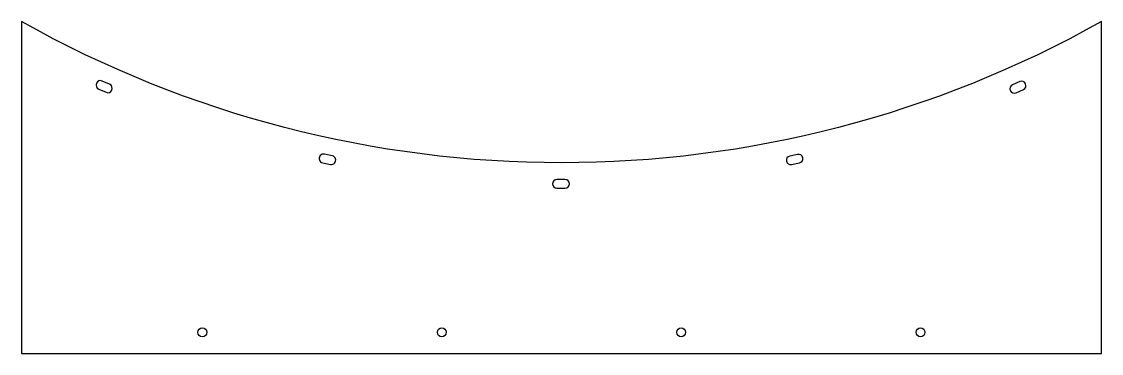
# Model space of a CAD drawing. Header units: millimetres. Extents: x 907 to 2260, y 478 to 894.
import ezdxf

# ---------------------------------------------------------------- set-up
doc = ezdxf.new("R2010")
doc.units = ezdxf.units.MM

msp = doc.modelspace()

# ---------------------------------------------------------------- linework, layer by layer
for points in [[(906.9, 894.1), (906.9, 478), (2259.9, 478), (2259.9, 894.1, -0.261707)], [(1017.2, 815.5), (1008.1, 819.6, 1), (1003.6, 809.5), (1012.7, 805.4, 1)], [(2157.7, 819), (2148.5, 815, 1), (2153, 804.9), (2162.2, 809, 1)], [(1296.2, 725.8), (1286.5, 727.9, 1), (1284.2, 717.1), (1293.9, 715, 1)], [(1879.2, 727.6), (1869.4, 725.5, 1), (1871.7, 714.8), (1881.5, 716.8, 1)], [(1587.8, 696.1), (1577.8, 696.1, 1), (1577.8, 685.1), (1587.8, 685.1, 1)]]:
    msp.add_lwpolyline(points, format="xyb", close=True)
for centre in [(1133.4, 504.5), (1433.4, 504.5), (1733.4, 504.5), (2033.4, 504.5)]:
    msp.add_circle(centre, 5.5)

doc.saveas('drawing.dxf')
